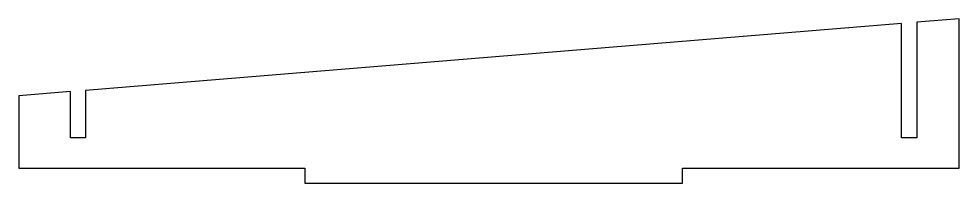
# Model space of a CAD drawing. Header units: millimetres. Extents: x -63 to 62, y -2 to 20.
import ezdxf

# ---------------------------------------------------------------- set-up
doc = ezdxf.new("R2010")
doc.units = ezdxf.units.MM

msp = doc.modelspace()

# ---------------------------------------------------------------- linework, layer by layer
msp.add_lwpolyline([(-54, 10.31), (-54, 4), (-56, 4), (-56, 10.14), (-62.84, 9.58), (-62.84, 0), (-25, 0), (-25, -2), (25, -2), (25, 0), (61.63, 0), (61.63, 19.79), (56, 19.33), (56, 4), (54, 4), (54, 19.17)], close=True)

doc.saveas('drawing.dxf')
